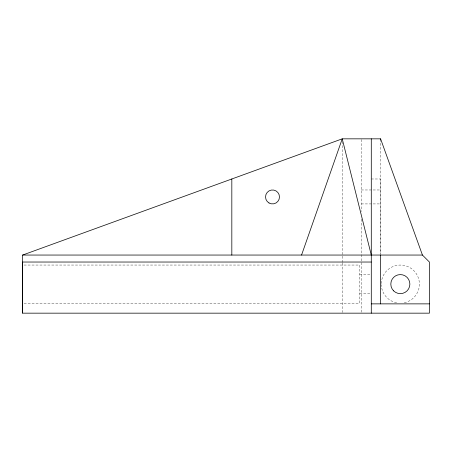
<?xml version="1.0" encoding="UTF-8"?>
<svg xmlns="http://www.w3.org/2000/svg" width="452" height="452" viewBox="0 0 452 452"><rect width="100%" height="100%" fill="white"/><g stroke="black" fill="none" stroke-linecap="round" stroke-linejoin="round"><path stroke-width="0.34" stroke-dasharray="2.26 1.69" d="M371.267 178.986L380.567 178.986L380.573 254.352L380.556 140.951M361.295 189.97L380.556 189.97M361.295 203.92L380.556 203.92M24.041 265.047L359.668 265.047L359.668 303.168L24.041 303.168M359.668 274.579L370.606 274.579M359.668 293.642L371.29 293.642M361.295 139.538L361.295 211.53M361.295 219.135L361.295 313.163M342.237 141.657L342.237 262.346M342.237 263.053L342.237 312.456M381.296 283.489A19.057 19.057 0 0 1 399.511 265.07A19.057 19.057 0 0 1 419.27 281.828A19.057 19.057 0 0 1 404.065 302.806M396.624 302.806A19.057 19.057 0 0 1 381.296 284.732"/><path stroke-width="0.68" d="M301.557 255.052L342.237 138.837L380.59 138.837L422.428 255.052L429.4 262.03L429.4 313.163L22.628 313.163L22.6 262.03L371.29 262.03M22.628 313.163L22.628 255.052L342.237 138.837L371.29 255.052M22.6 255.052L422.428 255.052M371.29 303.868L429.4 303.868M380.556 138.837L380.556 140.244M380.59 255.052L380.59 303.868M371.29 138.837L371.29 313.163M231.825 178.986L231.825 255.052M269.019 202.982A6.972 6.972 0 0 0 279.477 196.948A6.972 6.972 0 0 0 269.019 190.908A6.972 6.972 0 0 0 269.019 202.982M393.607 290.851A9.532 9.532 0 0 0 409.552 286.574A9.532 9.532 0 0 0 397.879 274.906A9.532 9.532 0 0 0 393.607 290.851"/></g></svg>
